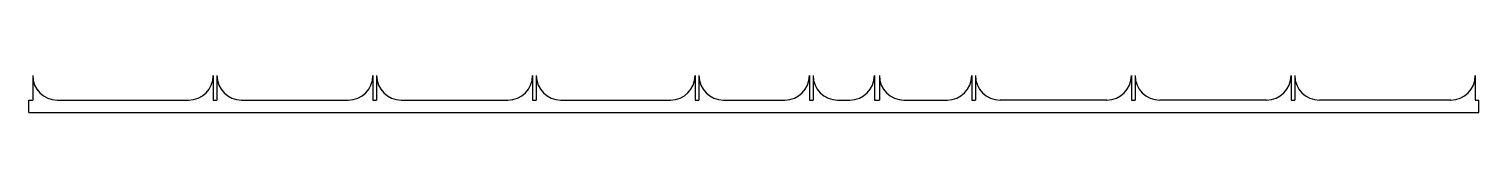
# Model space of a CAD drawing. Header units: inches. Extents: x -15 to 575, y 4 to 19.
import ezdxf

# ---------------------------------------------------------------- set-up
doc = ezdxf.new("R2010")
doc.units = ezdxf.units.IN
doc.header["$MEASUREMENT"] = 0
doc.layers.add('LAYER01', color=7, linetype='Continuous')

msp = doc.modelspace()

# ---------------------------------------------------------------- linework, layer by layer
for p, q in [((-13.7, 18.75), (-13.7, 8.75)), ((59.8, 18.75), (59.8, 8.75)), ((61.3, 18.75), (61.3, 8.75)), ((124.8, 18.75), (124.8, 8.75)), ((126.3, 18.75), (126.3, 8.75)), ((189.8, 18.75), (189.8, 8.75)), ((191.3, 18.75), (191.3, 8.75)), ((256, 18.75), (256, 8.75)), ((257.5, 18.75), (257.5, 8.75)), ((302.5, 18.75), (302.5, 8.75)), ((304, 18.75), (304, 8.75)), ((329, 18.75), (329, 8.75)), ((331, 18.75), (331, 8.75)), ((368.6, 18.75), (368.6, 8.75)), ((370.1, 18.75), (370.1, 8.75)), ((433.6, 18.75), (433.6, 8.75)), ((435.1, 18.75), (435.1, 8.75)), ((498.6, 18.75), (498.6, 8.75)), ((500.1, 18.75), (500.1, 8.75)), ((573.6, 18.75), (573.6, 8.75)), ((-15.2, 3.75), (-15.2, 8.75)), ((-15.2, 8.75), (-13.7, 8.75)), ((-3.7, 8.75), (49.8, 8.75)), ((59.8, 8.75), (61.3, 8.75)), ((71.3, 8.75), (114.8, 8.75)), ((124.8, 8.75), (126.3, 8.75)), ((136.3, 8.75), (179.8, 8.75)), ((189.8, 8.75), (191.3, 8.75)), ((201.3, 8.75), (246, 8.75)), ((256, 8.75), (257.5, 8.75)), ((267.5, 8.75), (275.47, 8.75)), ((275.47, 8.75), (292.5, 8.75)), ((302.5, 8.75), (304, 8.75)), ((314, 8.75), (319, 8.75)), ((329, 8.75), (331, 8.75)), ((341, 8.75), (358.6, 8.75)), ((368.6, 8.75), (370.1, 8.75)), ((423.6, 8.75), (380.1, 8.75)), ((433.6, 8.75), (435.1, 8.75)), ((488.6, 8.75), (445.1, 8.75)), ((498.6, 8.75), (500.1, 8.75)), ((563.6, 8.75), (510.1, 8.75)), ((573.6, 8.75), (575.1, 8.75)), ((575.1, 3.75), (575.1, 8.75))]:
    msp.add_line(p, q)
for centre, start, end in [((-3.7, 18.75), 180, 270), ((49.8, 18.75), 270, 0), ((71.3, 18.75), 180, 270), ((114.8, 18.75), 270, 0), ((136.3, 18.75), 180, 270), ((179.8, 18.75), 270, 0), ((201.3, 18.75), 180, 270), ((246, 18.75), 270, 0), ((267.5, 18.75), 180, 270), ((292.5, 18.75), 270, 0), ((314, 18.75), 180, 270), ((319, 18.75), 270, 0), ((341, 18.75), 180, 270), ((358.6, 18.75), 270, 0), ((380.1, 18.75), 180, 270), ((423.6, 18.75), 270, 0), ((445.1, 18.75), 180, 270), ((488.6, 18.75), 270, 0), ((510.1, 18.75), 180, 270), ((563.6, 18.75), 270, 0)]:
    msp.add_arc(centre, 10, start, end)
at = {"layer": 'LAYER01'}
msp.add_line((-15.2, 3.75), (575.1, 3.75), dxfattribs=at)

doc.saveas('drawing.dxf')
